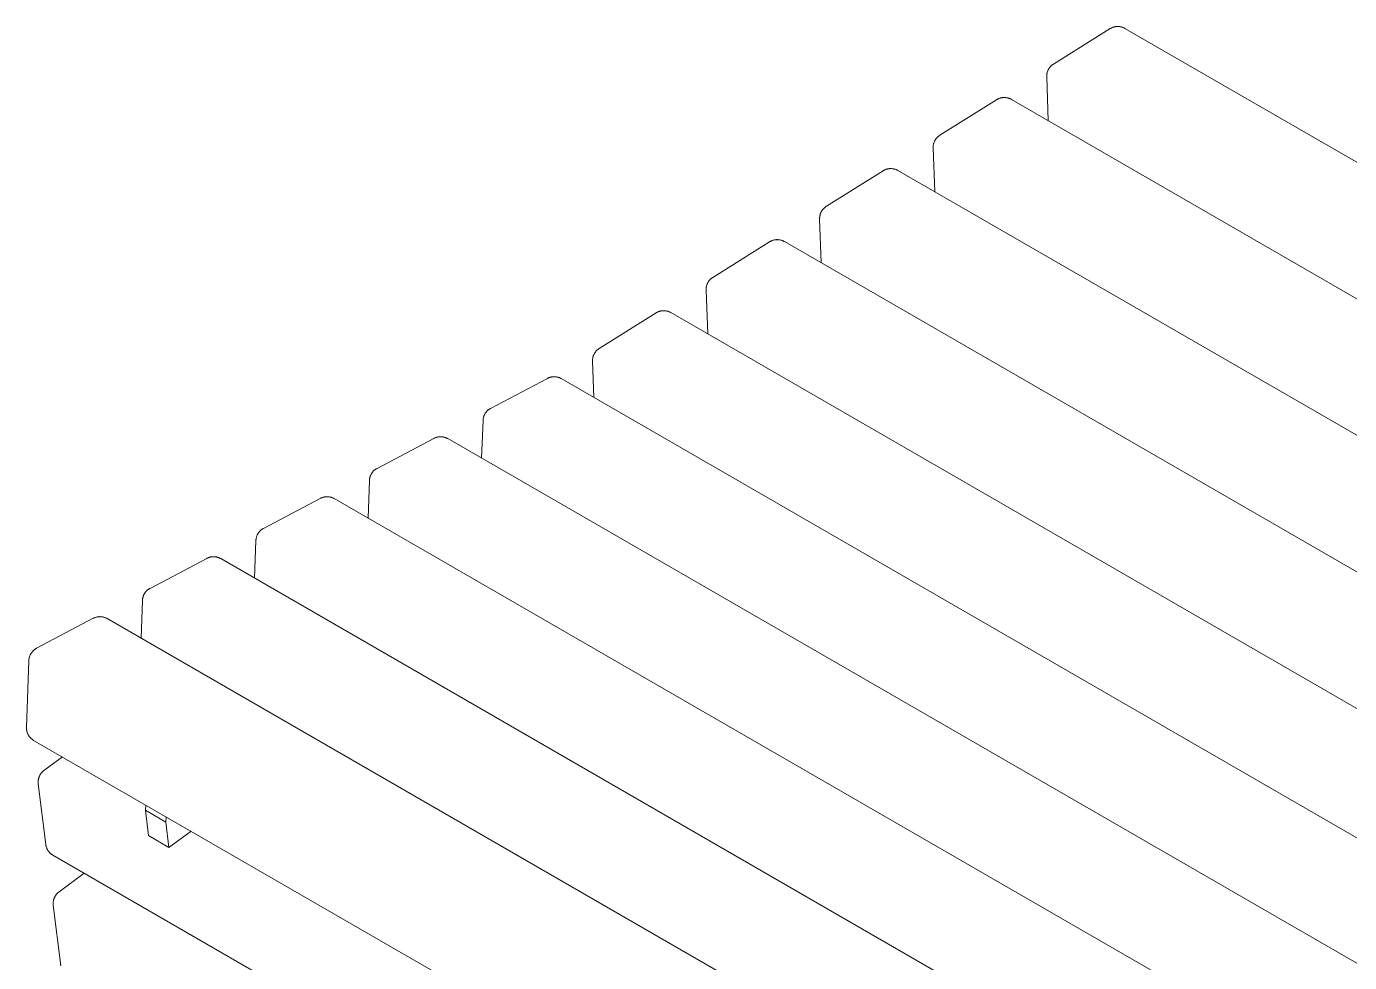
# Model space of a CAD drawing. Header units: millimetres. Extents: x -62 to 2493, y 278 to 1866.
# Drawn here: x 1760.7 to 2221.7, y 1540 to 1866.3 of the extents above; entities that cross this region are included whole.
import ezdxf

# ---------------------------------------------------------------- set-up
doc = ezdxf.new("R2010")
doc.units = ezdxf.units.MM
doc.layers.add('ZANO_R', color=7, linetype='Continuous', lineweight=0)

msp = doc.modelspace()

# ---------------------------------------------------------------- linework, layer by layer
at = {"layer": 'ZANO_R'}
for p, q in [((2118.53, 1853.12), (2138.32, 1865.5)), ((2138.32, 1865.5), (2138.46, 1865.59)), ((2138.46, 1865.59), (2138.61, 1865.67)), ((2138.61, 1865.67), (2138.76, 1865.75)), ((2138.76, 1865.75), (2138.91, 1865.82)), ((2138.91, 1865.82), (2139.07, 1865.89)), ((2139.07, 1865.89), (2139.22, 1865.95)), ((2139.22, 1865.95), (2139.38, 1866.01)), ((2139.38, 1866.01), (2139.55, 1866.06)), ((2139.55, 1866.06), (2139.71, 1866.1)), ((2139.71, 1866.1), (2139.87, 1866.14)), ((2139.87, 1866.14), (2140.04, 1866.18)), ((2140.04, 1866.18), (2140.21, 1866.21)), ((2140.21, 1866.21), (2140.37, 1866.23)), ((2140.37, 1866.23), (2140.54, 1866.25)), ((2140.54, 1866.25), (2140.71, 1866.26)), ((2140.71, 1866.26), (2140.88, 1866.26)), ((2140.88, 1866.26), (2141.05, 1866.26)), ((2141.05, 1866.26), (2141.22, 1866.26)), ((2141.22, 1866.26), (2141.39, 1866.25)), ((2141.39, 1866.25), (2141.55, 1866.23)), ((2141.55, 1866.23), (2141.72, 1866.21)), ((2141.72, 1866.21), (2141.89, 1866.18)), ((2141.89, 1866.18), (2142.06, 1866.14)), ((2142.06, 1866.14), (2142.22, 1866.11)), ((2142.22, 1866.11), (2142.38, 1866.06)), ((2142.38, 1866.06), (2142.54, 1866.01)), ((2142.54, 1866.01), (2142.7, 1865.95)), ((2142.7, 1865.95), (2142.86, 1865.89)), ((2142.86, 1865.89), (2143.02, 1865.83)), ((2143.02, 1865.83), (2143.17, 1865.75)), ((2143.17, 1865.75), (2143.32, 1865.68)), ((2143.32, 1865.68), (2143.47, 1865.59)), ((2143.47, 1865.59), (2489.95, 1665.55)), ((2116.19, 1849.03), (2116.2, 1849.2)), ((2116.19, 1848.86), (2116.19, 1849.03)), ((2116.19, 1848.69), (2116.19, 1848.86)), ((2116.2, 1849.2), (2116.21, 1849.37)), ((2116.21, 1849.37), (2116.23, 1849.54)), ((2116.23, 1849.54), (2116.26, 1849.7)), ((2116.26, 1849.7), (2116.29, 1849.87)), ((2116.29, 1849.87), (2116.32, 1850.03)), ((2116.32, 1850.03), (2116.36, 1850.2)), ((2116.36, 1850.2), (2116.41, 1850.36)), ((2116.41, 1850.36), (2116.47, 1850.52)), ((2116.47, 1850.52), (2116.52, 1850.68)), ((2116.52, 1850.68), (2116.59, 1850.84)), ((2116.59, 1850.84), (2116.66, 1850.99)), ((2116.66, 1850.99), (2116.73, 1851.14)), ((2116.73, 1851.14), (2116.81, 1851.29)), ((2116.81, 1851.29), (2116.89, 1851.44)), ((2116.89, 1851.44), (2116.98, 1851.58)), ((2116.98, 1851.58), (2117.08, 1851.72)), ((2117.08, 1851.72), (2117.17, 1851.86)), ((2117.17, 1851.86), (2117.28, 1852)), ((2117.28, 1852), (2117.39, 1852.13)), ((2117.39, 1852.13), (2117.5, 1852.25)), ((2117.5, 1852.25), (2117.61, 1852.38)), ((2117.61, 1852.38), (2117.73, 1852.49)), ((2117.73, 1852.49), (2117.86, 1852.61)), ((2117.86, 1852.61), (2117.99, 1852.72)), ((2117.99, 1852.72), (2118.12, 1852.83)), ((2118.12, 1852.83), (2118.25, 1852.93)), ((2118.25, 1852.93), (2118.39, 1853.02)), ((2118.39, 1853.02), (2118.53, 1853.12)), ((2116.76, 1833.4), (2116.19, 1848.69)), ((2078.97, 1828.34), (2098.75, 1840.73)), ((2098.75, 1840.73), (2098.9, 1840.82)), ((2098.9, 1840.82), (2099.05, 1840.9)), ((2099.05, 1840.9), (2099.2, 1840.98)), ((2099.2, 1840.98), (2099.35, 1841.05)), ((2099.35, 1841.05), (2099.5, 1841.12)), ((2099.5, 1841.12), (2099.66, 1841.18)), ((2099.66, 1841.18), (2099.82, 1841.23)), ((2099.82, 1841.23), (2099.98, 1841.29)), ((2099.98, 1841.29), (2100.15, 1841.33)), ((2100.15, 1841.33), (2100.31, 1841.37)), ((2100.31, 1841.37), (2100.48, 1841.4)), ((2100.48, 1841.4), (2100.64, 1841.43)), ((2100.64, 1841.43), (2100.81, 1841.46)), ((2100.81, 1841.46), (2100.98, 1841.47)), ((2100.98, 1841.47), (2101.15, 1841.49)), ((2101.15, 1841.49), (2101.32, 1841.49)), ((2101.32, 1841.49), (2101.49, 1841.49)), ((2101.49, 1841.49), (2101.66, 1841.49)), ((2101.66, 1841.49), (2101.82, 1841.47)), ((2101.82, 1841.47), (2101.99, 1841.46)), ((2101.99, 1841.46), (2102.16, 1841.43)), ((2102.16, 1841.43), (2102.33, 1841.41)), ((2102.33, 1841.41), (2102.49, 1841.37)), ((2102.49, 1841.37), (2102.66, 1841.33)), ((2102.66, 1841.33), (2102.82, 1841.29)), ((2102.82, 1841.29), (2102.98, 1841.24)), ((2102.98, 1841.24), (2103.14, 1841.18)), ((2103.14, 1841.18), (2103.3, 1841.12)), ((2103.3, 1841.12), (2103.45, 1841.05)), ((2103.45, 1841.05), (2103.61, 1840.98)), ((2103.61, 1840.98), (2103.76, 1840.9)), ((2103.76, 1840.9), (2103.91, 1840.82)), ((2103.91, 1840.82), (2450.39, 1640.78)), ((2076.9, 1825.75), (2076.96, 1825.91)), ((2076.96, 1825.91), (2077.02, 1826.06)), ((2077.02, 1826.06), (2077.09, 1826.22)), ((2077.09, 1826.22), (2077.17, 1826.37)), ((2077.17, 1826.37), (2077.25, 1826.52)), ((2077.25, 1826.52), (2077.33, 1826.67)), ((2077.33, 1826.67), (2077.42, 1826.81)), ((2077.42, 1826.81), (2077.51, 1826.95)), ((2077.51, 1826.95), (2077.61, 1827.09)), ((2077.61, 1827.09), (2077.72, 1827.22)), ((2077.72, 1827.22), (2077.82, 1827.35)), ((2077.82, 1827.35), (2077.94, 1827.48)), ((2077.94, 1827.48), (2078.05, 1827.6)), ((2078.05, 1827.6), (2078.17, 1827.72)), ((2078.17, 1827.72), (2078.3, 1827.84)), ((2078.3, 1827.84), (2078.42, 1827.95)), ((2078.42, 1827.95), (2078.56, 1828.05)), ((2078.56, 1828.05), (2078.69, 1828.15)), ((2078.69, 1828.15), (2078.83, 1828.25)), ((2078.83, 1828.25), (2078.97, 1828.34)), ((2076.63, 1824.26), (2076.64, 1824.43)), ((2076.63, 1824.09), (2076.63, 1824.26)), ((2076.63, 1823.92), (2076.63, 1824.09)), ((2077.2, 1808.63), (2076.63, 1823.92)), ((2076.64, 1824.43), (2076.65, 1824.59)), ((2076.65, 1824.59), (2076.67, 1824.76)), ((2076.67, 1824.76), (2076.69, 1824.93)), ((2076.69, 1824.93), (2076.72, 1825.1)), ((2076.72, 1825.1), (2076.76, 1825.26)), ((2076.76, 1825.26), (2076.8, 1825.43)), ((2076.8, 1825.43), (2076.85, 1825.59)), ((2076.85, 1825.59), (2076.9, 1825.75)), ((2060.42, 1816.51), (2060.58, 1816.56)), ((2060.58, 1816.56), (2060.75, 1816.6)), ((2060.75, 1816.6), (2060.91, 1816.63)), ((2060.91, 1816.63), (2061.08, 1816.66)), ((2061.08, 1816.66), (2061.25, 1816.68)), ((2061.25, 1816.68), (2061.42, 1816.7)), ((2061.42, 1816.7), (2061.58, 1816.71)), ((2061.58, 1816.71), (2061.75, 1816.72)), ((2061.75, 1816.72), (2061.92, 1816.72)), ((2061.92, 1816.72), (2062.09, 1816.71)), ((2062.09, 1816.71), (2062.26, 1816.7)), ((2062.26, 1816.7), (2062.43, 1816.69)), ((2062.43, 1816.69), (2062.6, 1816.66)), ((2062.6, 1816.66), (2062.76, 1816.63)), ((2062.76, 1816.63), (2062.93, 1816.6)), ((2062.93, 1816.6), (2063.09, 1816.56)), ((2063.09, 1816.56), (2063.26, 1816.52)), ((2039.41, 1803.57), (2059.19, 1815.96)), ((2059.19, 1815.96), (2059.34, 1816.04)), ((2059.34, 1816.04), (2059.48, 1816.13)), ((2059.48, 1816.13), (2059.63, 1816.2)), ((2059.63, 1816.2), (2059.79, 1816.28)), ((2059.79, 1816.28), (2059.94, 1816.34)), ((2059.94, 1816.34), (2060.1, 1816.41)), ((2060.1, 1816.41), (2060.26, 1816.46)), ((2060.26, 1816.46), (2060.42, 1816.51)), ((2063.26, 1816.52), (2063.42, 1816.47)), ((2063.42, 1816.47), (2063.58, 1816.41)), ((2063.58, 1816.41), (2063.74, 1816.35)), ((2063.74, 1816.35), (2063.89, 1816.28)), ((2063.89, 1816.28), (2064.05, 1816.21)), ((2064.05, 1816.21), (2064.2, 1816.13)), ((2064.2, 1816.13), (2064.34, 1816.05)), ((2064.34, 1816.05), (2410.83, 1616.01)), ((2038.37, 1802.71), (2038.49, 1802.83)), ((2038.49, 1802.83), (2038.61, 1802.95)), ((2038.61, 1802.95), (2038.73, 1803.06)), ((2038.73, 1803.06), (2038.86, 1803.17)), ((2038.86, 1803.17), (2038.99, 1803.28)), ((2038.99, 1803.28), (2039.13, 1803.38)), ((2039.13, 1803.38), (2039.27, 1803.48)), ((2039.27, 1803.48), (2039.41, 1803.57)), ((2037.06, 1799.48), (2037.07, 1799.65)), ((2037.06, 1799.32), (2037.06, 1799.48)), ((2037.07, 1799.15), (2037.06, 1799.32)), ((2037.07, 1799.65), (2037.09, 1799.82)), ((2037.64, 1783.85), (2037.07, 1799.15)), ((2037.09, 1799.82), (2037.11, 1799.99)), ((2037.11, 1799.99), (2037.13, 1800.16)), ((2037.13, 1800.16), (2037.16, 1800.32)), ((2037.16, 1800.32), (2037.2, 1800.49)), ((2037.2, 1800.49), (2037.24, 1800.65)), ((2037.24, 1800.65), (2037.29, 1800.82)), ((2037.29, 1800.82), (2037.34, 1800.98)), ((2037.34, 1800.98), (2037.4, 1801.14)), ((2037.4, 1801.14), (2037.46, 1801.29)), ((2037.46, 1801.29), (2037.53, 1801.45)), ((2037.53, 1801.45), (2037.6, 1801.6)), ((2037.6, 1801.6), (2037.68, 1801.75)), ((2037.68, 1801.75), (2037.77, 1801.89)), ((2037.77, 1801.89), (2037.86, 1802.04)), ((2037.86, 1802.04), (2037.95, 1802.18)), ((2037.95, 1802.18), (2038.05, 1802.32)), ((2038.05, 1802.32), (2038.15, 1802.45)), ((2038.15, 1802.45), (2038.26, 1802.58)), ((2038.26, 1802.58), (2038.37, 1802.71)), ((1999.85, 1778.8), (2019.63, 1791.19)), ((2019.63, 1791.19), (2019.77, 1791.27)), ((2019.77, 1791.27), (2019.92, 1791.35)), ((2019.92, 1791.35), (2020.07, 1791.43)), ((2020.07, 1791.43), (2020.22, 1791.5)), ((2020.22, 1791.5), (2020.38, 1791.57)), ((2020.38, 1791.57), (2020.54, 1791.63)), ((2020.54, 1791.63), (2020.7, 1791.69)), ((2020.7, 1791.69), (2020.86, 1791.74)), ((2020.86, 1791.74), (2021.02, 1791.79)), ((2021.02, 1791.79), (2021.19, 1791.83)), ((2021.19, 1791.83), (2021.35, 1791.86)), ((2021.35, 1791.86), (2021.52, 1791.89)), ((2021.52, 1791.89), (2021.69, 1791.91)), ((2021.69, 1791.91), (2021.85, 1791.93)), ((2021.85, 1791.93), (2022.02, 1791.94)), ((2022.02, 1791.94), (2022.19, 1791.95)), ((2022.19, 1791.95), (2022.36, 1791.95)), ((2022.36, 1791.95), (2022.53, 1791.94)), ((2022.53, 1791.94), (2022.7, 1791.93)), ((2022.7, 1791.93), (2022.87, 1791.91)), ((2022.87, 1791.91), (2023.03, 1791.89)), ((2023.03, 1791.89), (2023.2, 1791.86)), ((2023.2, 1791.86), (2023.37, 1791.83)), ((2023.37, 1791.83), (2023.53, 1791.79)), ((2023.53, 1791.79), (2023.69, 1791.74)), ((2023.69, 1791.74), (2023.86, 1791.69)), ((2023.86, 1791.69), (2024.02, 1791.64)), ((2024.02, 1791.64), (2024.17, 1791.58)), ((2024.17, 1791.58), (2024.33, 1791.51)), ((2024.33, 1791.51), (2024.48, 1791.44)), ((2024.48, 1791.44), (2024.63, 1791.36)), ((2024.63, 1791.36), (2024.78, 1791.28)), ((2024.78, 1791.28), (2371.26, 1591.24)), ((1997.51, 1774.88), (1997.52, 1775.05)), ((1997.52, 1775.05), (1997.54, 1775.22)), ((1997.54, 1775.22), (1997.57, 1775.39)), ((1997.57, 1775.39), (1997.6, 1775.55)), ((1997.6, 1775.55), (1997.64, 1775.72)), ((1997.64, 1775.72), (1997.68, 1775.88)), ((1997.68, 1775.88), (1997.72, 1776.04)), ((1997.72, 1776.04), (1997.78, 1776.2)), ((1997.78, 1776.2), (1997.84, 1776.36)), ((1997.84, 1776.36), (1997.9, 1776.52)), ((1997.9, 1776.52), (1997.97, 1776.67)), ((1997.97, 1776.67), (1998.04, 1776.83)), ((1998.04, 1776.83), (1998.12, 1776.98)), ((1998.12, 1776.98), (1998.21, 1777.12)), ((1998.21, 1777.12), (1998.29, 1777.27)), ((1998.29, 1777.27), (1998.39, 1777.41)), ((1998.39, 1777.41), (1998.49, 1777.54)), ((1998.49, 1777.54), (1998.59, 1777.68)), ((1998.59, 1777.68), (1998.7, 1777.81)), ((1998.7, 1777.81), (1998.81, 1777.94)), ((1998.81, 1777.94), (1998.93, 1778.06)), ((1998.93, 1778.06), (1999.05, 1778.18)), ((1999.05, 1778.18), (1999.17, 1778.29)), ((1999.17, 1778.29), (1999.3, 1778.4)), ((1999.3, 1778.4), (1999.43, 1778.51)), ((1999.43, 1778.51), (1999.57, 1778.61)), ((1999.57, 1778.61), (1999.7, 1778.71)), ((1999.7, 1778.71), (1999.85, 1778.8)), ((1997.5, 1774.71), (1997.51, 1774.88)), ((1997.5, 1774.54), (1997.5, 1774.71)), ((1997.5, 1774.37), (1997.5, 1774.54)), ((1998.07, 1759.08), (1997.5, 1774.37)), ((1960.28, 1754.03), (1980.06, 1766.41)), ((1980.06, 1766.41), (1980.21, 1766.5)), ((1980.21, 1766.5), (1980.36, 1766.58)), ((1980.36, 1766.58), (1980.51, 1766.66)), ((1980.51, 1766.66), (1980.66, 1766.73)), ((1980.66, 1766.73), (1980.82, 1766.8)), ((1980.82, 1766.8), (1980.97, 1766.86)), ((1980.97, 1766.86), (1981.13, 1766.92)), ((1981.13, 1766.92), (1981.29, 1766.97)), ((1981.29, 1766.97), (1981.46, 1767.01)), ((1981.46, 1767.01), (1981.62, 1767.05)), ((1981.62, 1767.05), (1981.79, 1767.09)), ((1981.79, 1767.09), (1981.95, 1767.12)), ((1981.95, 1767.12), (1982.12, 1767.14)), ((1982.12, 1767.14), (1982.29, 1767.16)), ((1982.29, 1767.16), (1982.46, 1767.17)), ((1982.46, 1767.17), (1982.63, 1767.17)), ((1982.63, 1767.17), (1982.8, 1767.17)), ((1982.8, 1767.17), (1982.97, 1767.17)), ((1982.97, 1767.17), (1983.14, 1767.16)), ((1983.14, 1767.16), (1983.3, 1767.14)), ((1983.3, 1767.14), (1983.47, 1767.12)), ((1983.47, 1767.12), (1983.64, 1767.09)), ((1983.64, 1767.09), (1983.8, 1767.06)), ((1983.8, 1767.06), (1983.97, 1767.02)), ((1983.97, 1767.02), (1984.13, 1766.97)), ((1984.13, 1766.97), (1984.29, 1766.92)), ((1984.29, 1766.92), (1984.45, 1766.86)), ((1984.45, 1766.86), (1984.61, 1766.8)), ((1984.61, 1766.8), (1984.77, 1766.74)), ((1984.77, 1766.74), (1984.92, 1766.66)), ((1984.92, 1766.66), (1985.07, 1766.59)), ((1985.07, 1766.59), (1985.22, 1766.51)), ((1985.22, 1766.51), (2331.7, 1566.46)), ((1958.41, 1751.9), (1958.48, 1752.05)), ((1958.48, 1752.05), (1958.56, 1752.2)), ((1958.56, 1752.2), (1958.64, 1752.35)), ((1958.64, 1752.35), (1958.73, 1752.49)), ((1958.73, 1752.49), (1958.83, 1752.63)), ((1958.83, 1752.63), (1958.92, 1752.77)), ((1958.92, 1752.77), (1959.03, 1752.91)), ((1959.03, 1752.91), (1959.14, 1753.04)), ((1959.14, 1753.04), (1959.25, 1753.16)), ((1959.25, 1753.16), (1959.36, 1753.29)), ((1959.36, 1753.29), (1959.48, 1753.4)), ((1959.48, 1753.4), (1959.61, 1753.52)), ((1959.61, 1753.52), (1959.74, 1753.63)), ((1959.74, 1753.63), (1959.87, 1753.74)), ((1959.87, 1753.74), (1960, 1753.84)), ((1960, 1753.84), (1960.14, 1753.93)), ((1960.14, 1753.93), (1960.28, 1754.03)), ((1957.94, 1749.94), (1957.95, 1750.11)), ((1957.94, 1749.77), (1957.94, 1749.94)), ((1957.94, 1749.6), (1957.94, 1749.77)), ((1958.41, 1736.94), (1957.94, 1749.6)), ((1957.95, 1750.11), (1957.96, 1750.28)), ((1957.96, 1750.28), (1957.98, 1750.45)), ((1957.98, 1750.45), (1958.01, 1750.61)), ((1958.01, 1750.61), (1958.04, 1750.78)), ((1958.04, 1750.78), (1958.07, 1750.94)), ((1958.07, 1750.94), (1958.11, 1751.11)), ((1958.11, 1751.11), (1958.16, 1751.27)), ((1958.16, 1751.27), (1958.21, 1751.43)), ((1958.21, 1751.43), (1958.27, 1751.59)), ((1958.27, 1751.59), (1958.34, 1751.75)), ((1958.34, 1751.75), (1958.41, 1751.9)), ((1922.43, 1733.14), (1942.21, 1743.59)), ((1942.21, 1743.59), (1942.36, 1743.67)), ((1942.36, 1743.67), (1942.52, 1743.74)), ((1942.52, 1743.74), (1942.68, 1743.81)), ((1942.68, 1743.81), (1942.84, 1743.87)), ((1942.84, 1743.87), (1943.01, 1743.93)), ((1943.01, 1743.93), (1943.18, 1743.98)), ((1943.18, 1743.98), (1943.34, 1744.02)), ((1943.34, 1744.02), (1943.51, 1744.06)), ((1943.51, 1744.06), (1943.68, 1744.1)), ((1943.68, 1744.1), (1943.86, 1744.12)), ((1943.86, 1744.12), (1944.03, 1744.14)), ((1944.03, 1744.14), (1944.2, 1744.16)), ((1944.2, 1744.16), (1944.38, 1744.17)), ((1944.38, 1744.17), (1944.55, 1744.17)), ((1944.55, 1744.17), (1944.72, 1744.17)), ((1944.72, 1744.17), (1944.9, 1744.16)), ((1944.9, 1744.16), (1945.07, 1744.14)), ((1945.07, 1744.14), (1945.24, 1744.12)), ((1945.24, 1744.12), (1945.42, 1744.09)), ((1945.42, 1744.09), (1945.59, 1744.06)), ((1945.59, 1744.06), (1945.76, 1744.02)), ((1945.76, 1744.02), (1945.93, 1743.98)), ((1945.93, 1743.98), (1946.09, 1743.92)), ((1946.09, 1743.92), (1946.26, 1743.87)), ((1946.26, 1743.87), (1946.42, 1743.81)), ((1946.42, 1743.81), (1946.58, 1743.74)), ((1946.58, 1743.74), (1946.74, 1743.66)), ((1946.74, 1743.66), (1946.89, 1743.58)), ((1946.89, 1743.58), (1947.04, 1743.5)), ((1947.04, 1743.5), (2293.53, 1543.46)), ((1919.77, 1728.89), (1919.78, 1729.06)), ((1919.78, 1729.06), (1919.79, 1729.23)), ((1919.79, 1729.23), (1919.81, 1729.4)), ((1919.81, 1729.4), (1919.84, 1729.57)), ((1919.84, 1729.57), (1919.87, 1729.73)), ((1919.87, 1729.73), (1919.9, 1729.9)), ((1919.9, 1729.9), (1919.95, 1730.06)), ((1919.95, 1730.06), (1920, 1730.22)), ((1920, 1730.22), (1920.05, 1730.38)), ((1920.05, 1730.38), (1920.11, 1730.54)), ((1920.11, 1730.54), (1920.17, 1730.7)), ((1920.17, 1730.7), (1920.24, 1730.85)), ((1920.24, 1730.85), (1920.32, 1731)), ((1920.32, 1731), (1920.4, 1731.15)), ((1920.4, 1731.15), (1920.48, 1731.3)), ((1920.48, 1731.3), (1920.57, 1731.44)), ((1920.57, 1731.44), (1920.67, 1731.58)), ((1920.67, 1731.58), (1920.77, 1731.72)), ((1920.77, 1731.72), (1920.87, 1731.85)), ((1920.87, 1731.85), (1920.98, 1731.98)), ((1920.98, 1731.98), (1921.09, 1732.11)), ((1921.09, 1732.11), (1921.21, 1732.23)), ((1921.21, 1732.23), (1921.33, 1732.35)), ((1921.33, 1732.35), (1921.45, 1732.46)), ((1921.45, 1732.46), (1921.58, 1732.57)), ((1921.58, 1732.57), (1921.72, 1732.68)), ((1921.72, 1732.68), (1921.85, 1732.78)), ((1921.85, 1732.78), (1921.99, 1732.88)), ((1921.99, 1732.88), (1922.13, 1732.97)), ((1922.13, 1732.97), (1922.28, 1733.05)), ((1922.28, 1733.05), (1922.43, 1733.14)), ((1919.3, 1715.77), (1919.77, 1728.89)), ((1882.86, 1712.22), (1902.65, 1722.68)), ((1902.65, 1722.68), (1902.8, 1722.76)), ((1902.8, 1722.76), (1902.96, 1722.83)), ((1902.96, 1722.83), (1903.12, 1722.9)), ((1903.12, 1722.9), (1903.28, 1722.96)), ((1903.28, 1722.96), (1903.45, 1723.02)), ((1903.45, 1723.02), (1903.61, 1723.07)), ((1903.61, 1723.07), (1903.78, 1723.11)), ((1903.78, 1723.11), (1903.95, 1723.15)), ((1903.95, 1723.15), (1904.12, 1723.18)), ((1904.12, 1723.18), (1904.29, 1723.21)), ((1904.29, 1723.21), (1904.47, 1723.23)), ((1904.47, 1723.23), (1904.64, 1723.25)), ((1904.64, 1723.25), (1904.81, 1723.26)), ((1904.81, 1723.26), (1904.99, 1723.26)), ((1904.99, 1723.26), (1905.16, 1723.26)), ((1905.16, 1723.26), (1905.34, 1723.25)), ((1905.34, 1723.25), (1905.51, 1723.23)), ((1905.51, 1723.23), (1905.68, 1723.21)), ((1905.68, 1723.21), (1905.85, 1723.18)), ((1905.85, 1723.18), (1906.02, 1723.15)), ((1906.02, 1723.15), (1906.19, 1723.11)), ((1906.19, 1723.11), (1906.36, 1723.06)), ((1906.36, 1723.06), (1906.53, 1723.01)), ((1906.53, 1723.01), (1906.69, 1722.96)), ((1906.69, 1722.96), (1906.86, 1722.89)), ((1906.86, 1722.89), (1907.02, 1722.83)), ((1907.02, 1722.83), (1907.17, 1722.75)), ((1907.17, 1722.75), (1907.33, 1722.67)), ((1907.33, 1722.67), (1907.48, 1722.59)), ((1907.48, 1722.59), (2253.96, 1522.55)), ((1880.92, 1710.39), (1881.01, 1710.53)), ((1881.01, 1710.53), (1881.1, 1710.67)), ((1881.1, 1710.67), (1881.2, 1710.81)), ((1881.2, 1710.81), (1881.31, 1710.94)), ((1881.31, 1710.94), (1881.42, 1711.07)), ((1881.42, 1711.07), (1881.53, 1711.2)), ((1881.53, 1711.2), (1881.65, 1711.32)), ((1881.65, 1711.32), (1881.77, 1711.44)), ((1881.77, 1711.44), (1881.89, 1711.55)), ((1881.89, 1711.55), (1882.02, 1711.66)), ((1882.02, 1711.66), (1882.15, 1711.77)), ((1882.15, 1711.77), (1882.29, 1711.87)), ((1882.29, 1711.87), (1882.43, 1711.96)), ((1882.43, 1711.96), (1882.57, 1712.06)), ((1882.57, 1712.06), (1882.72, 1712.14)), ((1882.72, 1712.14), (1882.86, 1712.22)), ((1879.73, 1694.86), (1880.2, 1707.98)), ((1880.2, 1707.98), (1880.21, 1708.15)), ((1880.21, 1708.15), (1880.23, 1708.32)), ((1880.23, 1708.32), (1880.25, 1708.49)), ((1880.25, 1708.49), (1880.27, 1708.66)), ((1880.27, 1708.66), (1880.3, 1708.82)), ((1880.3, 1708.82), (1880.34, 1708.99)), ((1880.34, 1708.99), (1880.38, 1709.15)), ((1880.38, 1709.15), (1880.43, 1709.31)), ((1880.43, 1709.31), (1880.49, 1709.47)), ((1880.49, 1709.47), (1880.55, 1709.63)), ((1880.55, 1709.63), (1880.61, 1709.79)), ((1880.61, 1709.79), (1880.68, 1709.94)), ((1880.68, 1709.94), (1880.76, 1710.09)), ((1880.76, 1710.09), (1880.84, 1710.24)), ((1880.84, 1710.24), (1880.92, 1710.39)), ((1843.3, 1691.31), (1863.08, 1701.77)), ((1863.08, 1701.77), (1863.24, 1701.85)), ((1863.24, 1701.85), (1863.4, 1701.92)), ((1863.4, 1701.92), (1863.56, 1701.99)), ((1863.56, 1701.99), (1863.72, 1702.05)), ((1863.72, 1702.05), (1863.88, 1702.11)), ((1863.88, 1702.11), (1864.05, 1702.16)), ((1864.05, 1702.16), (1864.22, 1702.2)), ((1864.22, 1702.2), (1864.39, 1702.24)), ((1864.39, 1702.24), (1864.56, 1702.27)), ((1864.56, 1702.27), (1864.73, 1702.3)), ((1864.73, 1702.3), (1864.9, 1702.32)), ((1864.9, 1702.32), (1865.08, 1702.34)), ((1865.08, 1702.34), (1865.25, 1702.35)), ((1865.25, 1702.35), (1865.43, 1702.35)), ((1865.43, 1702.35), (1865.6, 1702.35)), ((1865.6, 1702.35), (1865.77, 1702.34)), ((1865.77, 1702.34), (1865.95, 1702.32)), ((1865.95, 1702.32), (1866.12, 1702.3)), ((1866.12, 1702.3), (1866.29, 1702.27)), ((1866.29, 1702.27), (1866.46, 1702.24)), ((1866.46, 1702.24), (1866.63, 1702.2)), ((1866.63, 1702.2), (1866.8, 1702.15)), ((1866.8, 1702.15), (1866.97, 1702.1)), ((1866.97, 1702.1), (1867.13, 1702.05)), ((1867.13, 1702.05), (1867.29, 1701.98)), ((1867.29, 1701.98), (1867.45, 1701.92)), ((1867.45, 1701.92), (1867.61, 1701.84)), ((1867.61, 1701.84), (1867.77, 1701.76)), ((1867.77, 1701.76), (1867.92, 1701.68)), ((1867.92, 1701.68), (2214.4, 1501.64)), ((1840.66, 1687.41), (1840.68, 1687.58)), ((1840.68, 1687.58), (1840.71, 1687.74)), ((1840.71, 1687.74), (1840.74, 1687.91)), ((1840.74, 1687.91), (1840.78, 1688.08)), ((1840.78, 1688.08), (1840.82, 1688.24)), ((1840.82, 1688.24), (1840.87, 1688.4)), ((1840.87, 1688.4), (1840.92, 1688.56)), ((1840.92, 1688.56), (1840.98, 1688.72)), ((1840.98, 1688.72), (1841.05, 1688.88)), ((1841.05, 1688.88), (1841.12, 1689.03)), ((1841.12, 1689.03), (1841.19, 1689.18)), ((1841.19, 1689.18), (1841.27, 1689.33)), ((1841.27, 1689.33), (1841.36, 1689.48)), ((1841.36, 1689.48), (1841.45, 1689.62)), ((1841.45, 1689.62), (1841.54, 1689.76)), ((1841.54, 1689.76), (1841.64, 1689.9)), ((1841.64, 1689.9), (1841.75, 1690.03)), ((1841.75, 1690.03), (1841.85, 1690.16)), ((1841.85, 1690.16), (1841.97, 1690.29)), ((1841.97, 1690.29), (1842.08, 1690.41)), ((1842.08, 1690.41), (1842.2, 1690.53)), ((1842.2, 1690.53), (1842.33, 1690.64)), ((1842.33, 1690.64), (1842.46, 1690.75)), ((1842.46, 1690.75), (1842.59, 1690.86)), ((1842.59, 1690.86), (1842.73, 1690.96)), ((1842.73, 1690.96), (1842.87, 1691.05)), ((1842.87, 1691.05), (1843.01, 1691.15)), ((1843.01, 1691.15), (1843.15, 1691.23)), ((1843.15, 1691.23), (1843.3, 1691.31)), ((1840.17, 1673.95), (1840.64, 1687.07)), ((1840.64, 1687.07), (1840.65, 1687.24)), ((1840.65, 1687.24), (1840.66, 1687.41)), ((1803.74, 1670.4), (1823.52, 1680.86)), ((1823.52, 1680.86), (1823.68, 1680.94)), ((1823.68, 1680.94), (1823.83, 1681.01)), ((1823.83, 1681.01), (1823.99, 1681.08)), ((1823.99, 1681.08), (1824.16, 1681.14)), ((1824.16, 1681.14), (1824.32, 1681.2)), ((1824.32, 1681.2), (1824.49, 1681.25)), ((1824.49, 1681.25), (1824.66, 1681.29)), ((1824.66, 1681.29), (1824.83, 1681.33)), ((1824.83, 1681.33), (1825, 1681.36)), ((1825, 1681.36), (1825.17, 1681.39)), ((1825.17, 1681.39), (1825.34, 1681.41)), ((1825.34, 1681.41), (1825.51, 1681.43)), ((1825.51, 1681.43), (1825.69, 1681.43)), ((1825.69, 1681.43), (1825.86, 1681.44)), ((1825.86, 1681.44), (1826.04, 1681.43)), ((1826.04, 1681.43), (1826.21, 1681.43)), ((1826.21, 1681.43), (1826.38, 1681.41)), ((1826.38, 1681.41), (1826.56, 1681.39)), ((1826.56, 1681.39), (1826.73, 1681.36)), ((1826.73, 1681.36), (1826.9, 1681.33)), ((1826.9, 1681.33), (1827.07, 1681.29)), ((1827.07, 1681.29), (1827.24, 1681.24)), ((1827.24, 1681.24), (1827.4, 1681.19)), ((1827.4, 1681.19), (1827.57, 1681.14)), ((1827.57, 1681.14), (1827.73, 1681.07)), ((1827.73, 1681.07), (1827.89, 1681)), ((1827.89, 1681), (1828.05, 1680.93)), ((1828.05, 1680.93), (1828.2, 1680.85)), ((1828.2, 1680.85), (1828.36, 1680.77)), ((1828.36, 1680.77), (2174.84, 1480.73)), ((1802.08, 1668.99), (1802.18, 1669.12)), ((1802.18, 1669.12), (1802.29, 1669.25)), ((1802.29, 1669.25), (1802.4, 1669.38)), ((1802.4, 1669.38), (1802.52, 1669.5)), ((1802.52, 1669.5), (1802.64, 1669.62)), ((1802.64, 1669.62), (1802.77, 1669.73)), ((1802.77, 1669.73), (1802.9, 1669.84)), ((1802.9, 1669.84), (1803.03, 1669.95)), ((1803.03, 1669.95), (1803.16, 1670.05)), ((1803.16, 1670.05), (1803.3, 1670.14)), ((1803.3, 1670.14), (1803.45, 1670.23)), ((1803.45, 1670.23), (1803.59, 1670.32)), ((1803.59, 1670.32), (1803.74, 1670.4)), ((1800.61, 1653.04), (1801.08, 1666.16)), ((1801.08, 1666.16), (1801.09, 1666.33)), ((1801.09, 1666.33), (1801.1, 1666.5)), ((1801.1, 1666.5), (1801.12, 1666.67)), ((1801.12, 1666.67), (1801.15, 1666.83)), ((1801.15, 1666.83), (1801.18, 1667)), ((1801.18, 1667), (1801.22, 1667.17)), ((1801.22, 1667.17), (1801.26, 1667.33)), ((1801.26, 1667.33), (1801.31, 1667.49)), ((1801.31, 1667.49), (1801.36, 1667.65)), ((1801.36, 1667.65), (1801.42, 1667.81)), ((1801.42, 1667.81), (1801.49, 1667.97)), ((1801.49, 1667.97), (1801.56, 1668.12)), ((1801.56, 1668.12), (1801.63, 1668.27)), ((1801.63, 1668.27), (1801.71, 1668.42)), ((1801.71, 1668.42), (1801.79, 1668.57)), ((1801.79, 1668.57), (1801.88, 1668.71)), ((1801.88, 1668.71), (1801.98, 1668.85)), ((1801.98, 1668.85), (1802.08, 1668.99)), ((1764.18, 1649.49), (1783.96, 1659.95)), ((1783.96, 1659.95), (1784.11, 1660.03)), ((1784.11, 1660.03), (1784.27, 1660.1)), ((1784.27, 1660.1), (1784.43, 1660.17)), ((1784.43, 1660.17), (1784.59, 1660.23)), ((1784.59, 1660.23), (1784.76, 1660.29)), ((1784.76, 1660.29), (1784.92, 1660.34)), ((1784.92, 1660.34), (1785.09, 1660.38)), ((1785.09, 1660.38), (1785.26, 1660.42)), ((1785.26, 1660.42), (1785.43, 1660.45)), ((1785.43, 1660.45), (1785.61, 1660.48)), ((1785.61, 1660.48), (1785.78, 1660.5)), ((1785.78, 1660.5), (1785.95, 1660.52)), ((1785.95, 1660.52), (1786.13, 1660.52)), ((1786.13, 1660.52), (1786.3, 1660.53)), ((1786.3, 1660.53), (1786.47, 1660.52)), ((1786.47, 1660.52), (1786.65, 1660.51)), ((1786.65, 1660.51), (1786.82, 1660.5)), ((1786.82, 1660.5), (1786.99, 1660.48)), ((1786.99, 1660.48), (1787.17, 1660.45)), ((1787.17, 1660.45), (1787.34, 1660.42)), ((1787.34, 1660.42), (1787.51, 1660.38)), ((1787.51, 1660.38), (1787.67, 1660.33)), ((1787.67, 1660.33), (1787.84, 1660.28)), ((1787.84, 1660.28), (1788.01, 1660.22)), ((1788.01, 1660.22), (1788.17, 1660.16)), ((1788.17, 1660.16), (1788.33, 1660.09)), ((1788.33, 1660.09), (1788.49, 1660.02)), ((1788.49, 1660.02), (1788.64, 1659.94)), ((1788.64, 1659.94), (1788.79, 1659.86)), ((1788.79, 1659.86), (2135.28, 1459.82)), ((1761.59, 1645.92), (1761.62, 1646.09)), ((1761.62, 1646.09), (1761.65, 1646.25)), ((1761.65, 1646.25), (1761.7, 1646.42)), ((1761.7, 1646.42), (1761.75, 1646.58)), ((1761.75, 1646.58), (1761.8, 1646.74)), ((1761.8, 1646.74), (1761.86, 1646.9)), ((1761.86, 1646.9), (1761.92, 1647.06)), ((1761.92, 1647.06), (1761.99, 1647.21)), ((1761.99, 1647.21), (1762.07, 1647.36)), ((1762.07, 1647.36), (1762.15, 1647.51)), ((1762.15, 1647.51), (1762.23, 1647.66)), ((1762.23, 1647.66), (1762.32, 1647.8)), ((1762.32, 1647.8), (1762.42, 1647.94)), ((1762.42, 1647.94), (1762.52, 1648.08)), ((1762.52, 1648.08), (1762.62, 1648.21)), ((1762.62, 1648.21), (1762.73, 1648.34)), ((1762.73, 1648.34), (1762.84, 1648.47)), ((1762.84, 1648.47), (1762.96, 1648.59)), ((1762.96, 1648.59), (1763.08, 1648.71)), ((1763.08, 1648.71), (1763.2, 1648.82)), ((1763.2, 1648.82), (1763.33, 1648.93)), ((1763.33, 1648.93), (1763.47, 1649.04)), ((1763.47, 1649.04), (1763.6, 1649.14)), ((1763.6, 1649.14), (1763.74, 1649.23)), ((1763.74, 1649.23), (1763.88, 1649.32)), ((1763.88, 1649.32), (1764.03, 1649.41)), ((1764.03, 1649.41), (1764.18, 1649.49)), ((1760.68, 1621.93), (1761.52, 1645.25)), ((1761.52, 1645.42), (1761.54, 1645.59)), ((1761.52, 1645.25), (1761.52, 1645.42)), ((1761.54, 1645.59), (1761.56, 1645.76)), ((1761.56, 1645.76), (1761.59, 1645.92)), ((1760.68, 1621.76), (1760.68, 1621.93)), ((1760.68, 1621.59), (1760.68, 1621.76)), ((1760.69, 1621.42), (1760.68, 1621.59)), ((1760.7, 1621.25), (1760.69, 1621.42)), ((1760.72, 1621.08), (1760.7, 1621.25)), ((1760.75, 1620.92), (1760.72, 1621.08)), ((1760.78, 1620.75), (1760.75, 1620.92)), ((1760.81, 1620.58), (1760.78, 1620.75)), ((1760.86, 1620.42), (1760.81, 1620.58)), ((1760.9, 1620.26), (1760.86, 1620.42)), ((1760.96, 1620.1), (1760.9, 1620.26)), ((1761.02, 1619.94), (1760.96, 1620.1)), ((1761.08, 1619.78), (1761.02, 1619.94)), ((1761.15, 1619.63), (1761.08, 1619.78)), ((1761.22, 1619.47), (1761.15, 1619.63)), ((1761.3, 1619.33), (1761.22, 1619.47)), ((1761.39, 1619.18), (1761.3, 1619.33)), ((1761.48, 1619.04), (1761.39, 1619.18)), ((1761.57, 1618.89), (1761.48, 1619.04)), ((1761.67, 1618.76), (1761.57, 1618.89)), ((1761.77, 1618.62), (1761.67, 1618.76)), ((1761.88, 1618.49), (1761.77, 1618.62)), ((1761.99, 1618.37), (1761.88, 1618.49)), ((1762.11, 1618.24), (1761.99, 1618.37)), ((1762.23, 1618.13), (1762.11, 1618.24)), ((1762.35, 1618.01), (1762.23, 1618.13)), ((1762.48, 1617.9), (1762.35, 1618.01)), ((1762.61, 1617.79), (1762.48, 1617.9)), ((1762.75, 1617.69), (1762.61, 1617.79)), ((1762.89, 1617.6), (1762.75, 1617.69)), ((1763.03, 1617.5), (1762.89, 1617.6)), ((1763.18, 1617.42), (1763.03, 1617.5)), ((2109.66, 1417.38), (1763.18, 1617.42)), ((1766.78, 1606.9), (1773.22, 1611.62)), ((1764.99, 1604.45), (1765.05, 1604.61)), ((1765.05, 1604.61), (1765.11, 1604.77)), ((1765.11, 1604.77), (1765.18, 1604.92)), ((1765.18, 1604.92), (1765.25, 1605.08)), ((1765.25, 1605.08), (1765.33, 1605.23)), ((1765.33, 1605.23), (1765.42, 1605.38)), ((1765.42, 1605.38), (1765.5, 1605.53)), ((1765.5, 1605.53), (1765.6, 1605.67)), ((1765.6, 1605.67), (1765.7, 1605.81)), ((1765.7, 1605.81), (1765.8, 1605.95)), ((1765.8, 1605.95), (1765.91, 1606.08)), ((1765.91, 1606.08), (1766.02, 1606.21)), ((1766.02, 1606.21), (1766.14, 1606.34)), ((1766.14, 1606.34), (1766.26, 1606.46)), ((1766.26, 1606.46), (1766.38, 1606.57)), ((1766.38, 1606.57), (1766.51, 1606.69)), ((1766.51, 1606.69), (1766.65, 1606.79)), ((1766.65, 1606.79), (1766.78, 1606.9)), ((1764.74, 1603.1), (1764.75, 1603.27)), ((1764.74, 1602.93), (1764.74, 1603.1)), ((1764.74, 1602.76), (1764.74, 1602.93)), ((1764.74, 1602.59), (1764.74, 1602.76)), ((1764.76, 1602.42), (1764.74, 1602.59)), ((1764.75, 1603.27), (1764.77, 1603.44)), ((1764.77, 1602.25), (1764.76, 1602.42)), ((1764.77, 1603.44), (1764.79, 1603.61)), ((1767.41, 1581.11), (1764.77, 1602.25)), ((1764.79, 1603.61), (1764.82, 1603.78)), ((1764.82, 1603.78), (1764.86, 1603.95)), ((1764.86, 1603.95), (1764.9, 1604.12)), ((1764.9, 1604.12), (1764.94, 1604.28)), ((1764.94, 1604.28), (1764.99, 1604.45)), ((1802.19, 1593.03), (1802.26, 1594.85)), ((1802.19, 1593.03), (1809.26, 1588.95)), ((1803.25, 1584.2), (1802.19, 1593.03)), ((1809.26, 1588.95), (1809.33, 1590.77)), ((1810.32, 1580.11), (1809.26, 1588.95)), ((1803.25, 1584.2), (1810.32, 1580.11)), ((1818.02, 1585.75), (1810.32, 1580.11)), ((1767.43, 1580.94), (1767.41, 1581.11)), ((1767.46, 1580.77), (1767.43, 1580.94)), ((1767.5, 1580.6), (1767.46, 1580.77)), ((1767.54, 1580.44), (1767.5, 1580.6)), ((1767.58, 1580.27), (1767.54, 1580.44)), ((1767.64, 1580.11), (1767.58, 1580.27)), ((1767.7, 1579.95), (1767.64, 1580.11)), ((1767.76, 1579.79), (1767.7, 1579.95)), ((1767.83, 1579.63), (1767.76, 1579.79)), ((1767.9, 1579.48), (1767.83, 1579.63)), ((1767.98, 1579.33), (1767.9, 1579.48)), ((1768.07, 1579.18), (1767.98, 1579.33)), ((1768.16, 1579.03), (1768.07, 1579.18)), ((1768.25, 1578.89), (1768.16, 1579.03)), ((1768.35, 1578.75), (1768.25, 1578.89)), ((1768.45, 1578.62), (1768.35, 1578.75)), ((1768.56, 1578.48), (1768.45, 1578.62)), ((1768.67, 1578.36), (1768.56, 1578.48)), ((1768.79, 1578.23), (1768.67, 1578.36)), ((1768.91, 1578.11), (1768.79, 1578.23)), ((1769.04, 1578), (1768.91, 1578.11)), ((1769.17, 1577.88), (1769.04, 1578)), ((1769.3, 1577.78), (1769.17, 1577.88)), ((1769.44, 1577.67), (1769.3, 1577.78)), ((1769.58, 1577.58), (1769.44, 1577.67)), ((1769.72, 1577.48), (1769.58, 1577.58)), ((1769.87, 1577.4), (1769.72, 1577.48)), ((2116.35, 1377.35), (1769.87, 1577.4)), ((1772.05, 1564.62), (1780.84, 1571.06)), ((1770.6, 1562.95), (1770.68, 1563.1)), ((1770.68, 1563.1), (1770.77, 1563.25)), ((1770.77, 1563.25), (1770.86, 1563.39)), ((1770.86, 1563.39), (1770.96, 1563.53)), ((1770.96, 1563.53), (1771.07, 1563.67)), ((1771.07, 1563.67), (1771.17, 1563.8)), ((1771.17, 1563.8), (1771.29, 1563.93)), ((1771.29, 1563.93), (1771.4, 1564.06)), ((1771.4, 1564.06), (1771.52, 1564.18)), ((1771.52, 1564.18), (1771.65, 1564.3)), ((1771.65, 1564.3), (1771.78, 1564.41)), ((1771.78, 1564.41), (1771.91, 1564.52)), ((1771.91, 1564.52), (1772.05, 1564.62)), ((1770, 1560.65), (1770.01, 1560.82)), ((1770, 1560.48), (1770, 1560.65)), ((1770.01, 1560.31), (1770, 1560.48)), ((1770.01, 1560.82), (1770.02, 1561)), ((1770.02, 1560.14), (1770.01, 1560.31)), ((1770.02, 1561), (1770.04, 1561.17)), ((1770.04, 1559.97), (1770.02, 1560.14)), ((1770.04, 1561.17), (1770.06, 1561.34)), ((1772.67, 1538.83), (1770.04, 1559.97)), ((1770.06, 1561.34), (1770.09, 1561.5)), ((1770.09, 1561.5), (1770.12, 1561.67)), ((1770.12, 1561.67), (1770.16, 1561.84)), ((1770.16, 1561.84), (1770.21, 1562)), ((1770.21, 1562), (1770.26, 1562.17)), ((1770.26, 1562.17), (1770.32, 1562.33)), ((1770.32, 1562.33), (1770.38, 1562.49)), ((1770.38, 1562.49), (1770.45, 1562.65)), ((1770.45, 1562.65), (1770.52, 1562.8)), ((1770.52, 1562.8), (1770.6, 1562.95))]:
    msp.add_line(p, q, dxfattribs=at)

doc.saveas('drawing.dxf')
